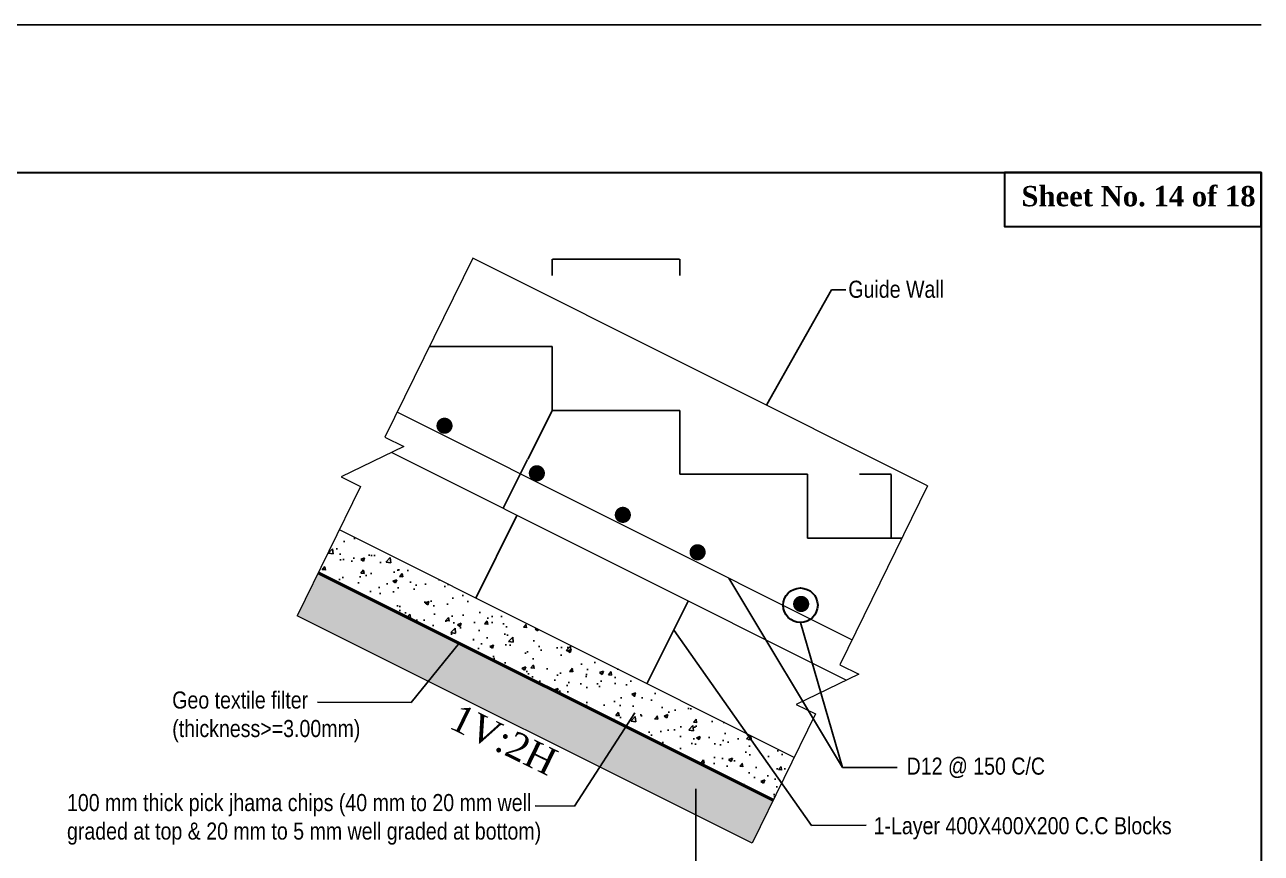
# Model space of a CAD drawing. Header units: inches. Extents: x 89000 to 1304432, y -10828 to 220529.
# Drawn here: x 805154 to 809804, y 82688 to 85803 of the extents above; entities that cross this region are included whole.
import ezdxf

# ---------------------------------------------------------------- set-up
doc = ezdxf.new("R2010")
doc.units = ezdxf.units.IN
doc.header["$LTSCALE"] = 7
doc.header["$MEASUREMENT"] = 0
doc.layers.add('Blocks', color=11, linetype='Continuous', lineweight=9)
doc.layers.add('Layer1', color=7, linetype='Continuous', lineweight=13)
doc.styles.get("Standard").update_dxf_attribs({"font": 'arial.ttf'})
doc.styles.add('TIMES', font='ARIALN.TTF')
doc.dimstyles.get("Standard").update_dxf_attribs({"dimtxt": 0.18, "dimasz": 0.18, "dimexe": 0.18, "dimexo": 0.0625, "dimgap": 0.09, "dimtad": 0, "dimtih": 1, "dimtoh": 1, "dimdec": 4, "dimzin": 0, "dimdsep": 46, "dimtxsty": 'Standard', "dimcen": 0.09, "dimadec": 0, "dimazin": 0, "dimtfac": 1, "dimtdec": 4, "dimtofl": 0, "dimtmove": 0, "dimatfit": 3, "dimfxl": 1, "dimtolj": 1, "dimtzin": 0, "dimarcsym": 0})
pattern_1 = [(50, (686484.99, 73932.93), (145.74774, -12.75127), [15.24, -167.64]), (355, (686485, 73932.93), (-28.19426, 152.84531), [12.192, -134.112]), (100.451, (686497.14, 73931.86), (117.554, 140.09335), [12.952, -142.472]), (46.1842, (686485, 73973.57), (216.86323, -33.63386), [22.86, -251.46]), (96.6356, (686503.07, 73970.76), (189.9234, 197.94044), [19.428, -213.708]), (351.184, (686485, 73973.57), (189.9237, 197.9401), [18.288, -201.168]), (21, (686505.31, 73963.41), (121.2919, -81.81241), [15.24, -167.64]), (326, (686505.31, 73963.4), (49.44162, 147.35037), [12.192, -134.112]), (71.4514, (686515.42, 73956.59), (170.7332, 65.53829), [12.952, -142.472]), (37.5, (686484.994, 73932.927), (2.470883, 67.64403), [0, -132.4864, 0, -136.144, 0, -134.62]), (7.5, (686484.994, 73932.93), (53.45573, 80.14446), [0, -77.6224, 0, -129.4384, 0, -51.308]), (327.5, (686439.68, 73932.927), (108.472476, -4.582995), [0, -50.8, 0, -158.496, 0, -210.312]), (317.5, (686419.36, 73932.93), (118.503345, 20.34119), [0, -66.04, 0, -105.2576, 0, -149.352])]
pattern_2 = [(37.5, (686484.994, 73932.927), (-1.280025, 39.153059), [0, -30.8864, 0, -34.544, 0, -33.02]), (7.5, (686484.994, 73932.927), (35.961863, 57.346008), [0, -16.6624, 0, -27.8384, 0, -10.668]), (327.5, (686460, 73932.927), (63.27939, 0.114975), [0, -10.16, 0, -36.576, 0, -47.752]), (317.5, (686460, 73932.927), (61.084516, 17.834346), [0, -5.08, 0, -23.9776, 0, -27.432])]

# ---------------------------------------------------------------- blocks, each defined once
blk = doc.blocks.new('*D311')
at = {"color": 0, "lineweight": -2, "ltscale": 0.5, "transparency": 16777216}
for p, q in [((798694.3, 85802.3), (798694.3, 85802.6)), ((798694.5, 85802.4), (804248.6, 85802.4)), ((809804.1, 85802.4), (804250, 85802.4)), ((809804.2, 85802.3), (809804.2, 85802.6))]:
    blk.add_line(p, q, dxfattribs=at)
at = {"color": 0, "linetype": 'Continuous', "ltscale": 0.5, "transparency": 16777216}
for points in [[(798694.5, 85802.4), (798694.5, 85802.4), (798694.3, 85802.4)], [(809804.1, 85802.4), (809804.1, 85802.4), (809804.2, 85802.4)]]:
    blk.add_solid(points, dxfattribs=at)
at = {"layer": 'Defpoints', "color": 0, "linetype": 'Continuous', "ltscale": 0.5, "transparency": 16777216}
for p in [(809804.2, 85802.4), (798694.3, 85246.8), (809804.2, 85246.8)]:
    blk.add_point(p, dxfattribs=at)
at = {"color": 0, "linetype": 'Continuous', "lineweight": -3, "ltscale": 0.5, "transparency": 16777216, "insert": (804249.3, 85802.4), "char_height": 0.18, "attachment_point": 5}
blk.add_mtext('\\A1;11109.9080', dxfattribs=at)
blk = doc.blocks.new('*D312')
at = {"layer": 'Defpoints', "color": 0, "transparency": 16777216}
for p in [(808293.3, 84112.5), (808287.6, 83872.5), (808412.1, 83872.5)]:
    blk.add_point(p, dxfattribs=at)
at = {"layer": 'Layer1', "color": 0, "lineweight": -2, "transparency": 16777216}
for p, q in [((808293.3, 84112.5), (808412.3, 84112.5)), ((808287.7, 83872.5), (808412.3, 83872.5))]:
    blk.add_line(p, q, dxfattribs=at)
at = {"layer": 'Layer1', "color": 7, "lineweight": -2, "transparency": 16777216}
for p, q in [((808412.1, 84111.7), (808412.1, 83993.1)), ((808412.1, 83873.3), (808412.1, 83991.9))]:
    blk.add_line(p, q, dxfattribs=at)
at = {"layer": 'Layer1', "color": 7, "transparency": 16777216}
for points in [[(808412, 84111.7), (808412.2, 84111.7), (808412.1, 84112.5)], [(808412, 83873.3), (808412.2, 83873.3), (808412.1, 83872.5)]]:
    blk.add_solid(points, dxfattribs=at)
at = {"layer": 'Layer1', "color": 0, "lineweight": 30, "transparency": 16777216, "insert": (808412.1, 83992.5), "char_height": 0.8, "attachment_point": 5}
blk.add_mtext('\\A1;150', dxfattribs=at)
blk = doc.blocks.new('*D313')
at = {"layer": 'Defpoints', "color": 0, "transparency": 16777216}
for p in [(807137.6, 84352.5), (807137.6, 84352.5), (806953.4, 83984.1)]:
    blk.add_point(p, dxfattribs=at)
at = {"layer": 'Layer1', "color": 7, "lineweight": -2, "transparency": 16777216}
for p, q in [((807137.3, 84351.8), (807045.8, 84168.9)), ((806953.8, 83984.8), (807045.2, 84167.7))]:
    blk.add_line(p, q, dxfattribs=at)
at = {"layer": 'Layer1', "color": 0, "lineweight": -2, "transparency": 16777216}
for p, q in [((807137.7, 84352.5), (807137.8, 84352.4)), ((806953.5, 83984.1), (806953.6, 83984))]:
    blk.add_line(p, q, dxfattribs=at)
at = {"layer": 'Layer1', "color": 7, "transparency": 16777216}
for points in [[(807137.1, 84351.9), (807137.4, 84351.8), (807137.6, 84352.5)], [(806953.6, 83984.9), (806953.9, 83984.8), (806953.4, 83984.1)]]:
    blk.add_solid(points, dxfattribs=at)
at = {"layer": 'Layer1', "color": 0, "lineweight": 30, "transparency": 16777216, "insert": (807045.5, 84168.3), "char_height": 0.8, "attachment_point": 5}
blk.add_mtext('\\A1;200', dxfattribs=at)
blk = doc.blocks.new('*D314')
at = {"layer": 'Defpoints', "color": 0, "transparency": 16777216}
for p in [(807617.6, 84921.1), (807137.6, 84860.3), (807617.6, 84860.3)]:
    blk.add_point(p, dxfattribs=at)
at = {"layer": 'Layer1', "color": 0, "lineweight": -2, "transparency": 16777216}
for p, q in [((807137.6, 84860.4), (807137.6, 84921.3)), ((807617.6, 84860.4), (807617.6, 84921.3))]:
    blk.add_line(p, q, dxfattribs=at)
at = {"layer": 'Layer1', "color": 7, "lineweight": -2, "transparency": 16777216}
blk.add_line((807138.4, 84921.1), (807616.8, 84921.1), dxfattribs=at)
at = {"layer": 'Layer1', "color": 7, "transparency": 16777216}
for points in [[(807138.4, 84921.2), (807138.4, 84921), (807137.6, 84921.1)], [(807616.8, 84921.2), (807616.8, 84921), (807617.6, 84921.1)]]:
    blk.add_solid(points, dxfattribs=at)
at = {"layer": 'Layer1', "color": 0, "lineweight": 30, "transparency": 16777216, "insert": (807359.2, 84921.7), "char_height": 0.8, "attachment_point": 5}
blk.add_mtext('\\A1;300', dxfattribs=at)
blk = doc.blocks.new('*D350')
at = {"color": 0, "lineweight": -2, "ltscale": 0.5, "transparency": 16777216}
for p, q in [((798694.3, 85802.3), (798694.3, 85802.6)), ((798694.5, 85802.4), (804248.6, 85802.4)), ((809804.1, 85802.4), (804250, 85802.4)), ((809804.2, 85802.3), (809804.2, 85802.6))]:
    blk.add_line(p, q, dxfattribs=at)
at = {"color": 0, "linetype": 'Continuous', "ltscale": 0.5, "transparency": 16777216}
for points in [[(798694.5, 85802.4), (798694.5, 85802.4), (798694.3, 85802.4)], [(809804.1, 85802.4), (809804.1, 85802.4), (809804.2, 85802.4)]]:
    blk.add_solid(points, dxfattribs=at)
at = {"layer": 'Defpoints', "color": 0, "linetype": 'Continuous', "ltscale": 0.5, "transparency": 16777216}
for p in [(809804.2, 85802.4), (798694.3, 85246.8), (809804.2, 85246.8)]:
    blk.add_point(p, dxfattribs=at)
at = {"color": 0, "linetype": 'Continuous', "lineweight": -3, "ltscale": 0.5, "transparency": 16777216, "insert": (804249.3, 85802.4), "char_height": 0.18, "attachment_point": 5}
blk.add_mtext('\\A1;11109.9080', dxfattribs=at)
blk = doc.blocks.new('*D351')
at = {"layer": 'Defpoints', "color": 0, "transparency": 16777216}
for p in [(808293.3, 84112.5), (808287.6, 83872.5), (808412.1, 83872.5)]:
    blk.add_point(p, dxfattribs=at)
at = {"layer": 'Layer1', "color": 0, "lineweight": -2, "transparency": 16777216}
for p, q in [((808293.3, 84112.5), (808412.3, 84112.5)), ((808287.7, 83872.5), (808412.3, 83872.5))]:
    blk.add_line(p, q, dxfattribs=at)
at = {"layer": 'Layer1', "color": 7, "lineweight": -2, "transparency": 16777216}
for p, q in [((808412.1, 84111.7), (808412.1, 83993.1)), ((808412.1, 83873.3), (808412.1, 83991.9))]:
    blk.add_line(p, q, dxfattribs=at)
at = {"layer": 'Layer1', "color": 7, "transparency": 16777216}
for points in [[(808412, 84111.7), (808412.2, 84111.7), (808412.1, 84112.5)], [(808412, 83873.3), (808412.2, 83873.3), (808412.1, 83872.5)]]:
    blk.add_solid(points, dxfattribs=at)
at = {"layer": 'Layer1', "color": 0, "lineweight": 30, "transparency": 16777216, "insert": (808412.1, 83992.5), "char_height": 0.8, "attachment_point": 5}
blk.add_mtext('\\A1;150', dxfattribs=at)
blk = doc.blocks.new('*D352')
at = {"layer": 'Defpoints', "color": 0, "transparency": 16777216}
for p in [(807137.6, 84352.5), (807137.6, 84352.5), (806953.4, 83984.1)]:
    blk.add_point(p, dxfattribs=at)
at = {"layer": 'Layer1', "color": 7, "lineweight": -2, "transparency": 16777216}
for p, q in [((807137.3, 84351.8), (807045.8, 84168.9)), ((806953.8, 83984.8), (807045.2, 84167.7))]:
    blk.add_line(p, q, dxfattribs=at)
at = {"layer": 'Layer1', "color": 0, "lineweight": -2, "transparency": 16777216}
for p, q in [((807137.7, 84352.5), (807137.8, 84352.4)), ((806953.5, 83984.1), (806953.6, 83984))]:
    blk.add_line(p, q, dxfattribs=at)
at = {"layer": 'Layer1', "color": 7, "transparency": 16777216}
for points in [[(807137.1, 84351.9), (807137.4, 84351.8), (807137.6, 84352.5)], [(806953.6, 83984.9), (806953.9, 83984.8), (806953.4, 83984.1)]]:
    blk.add_solid(points, dxfattribs=at)
at = {"layer": 'Layer1', "color": 0, "lineweight": 30, "transparency": 16777216, "insert": (807045.5, 84168.3), "char_height": 0.8, "attachment_point": 5}
blk.add_mtext('\\A1;200', dxfattribs=at)
blk = doc.blocks.new('*D353')
at = {"layer": 'Defpoints', "color": 0, "transparency": 16777216}
for p in [(807617.6, 84921.1), (807137.6, 84860.3), (807617.6, 84860.3)]:
    blk.add_point(p, dxfattribs=at)
at = {"layer": 'Layer1', "color": 0, "lineweight": -2, "transparency": 16777216}
for p, q in [((807137.6, 84860.4), (807137.6, 84921.3)), ((807617.6, 84860.4), (807617.6, 84921.3))]:
    blk.add_line(p, q, dxfattribs=at)
at = {"layer": 'Layer1', "color": 7, "lineweight": -2, "transparency": 16777216}
blk.add_line((807138.4, 84921.1), (807616.8, 84921.1), dxfattribs=at)
at = {"layer": 'Layer1', "color": 7, "transparency": 16777216}
for points in [[(807138.4, 84921.2), (807138.4, 84921), (807137.6, 84921.1)], [(807616.8, 84921.2), (807616.8, 84921), (807617.6, 84921.1)]]:
    blk.add_solid(points, dxfattribs=at)
at = {"layer": 'Layer1', "color": 0, "lineweight": 30, "transparency": 16777216, "insert": (807359.2, 84921.7), "char_height": 0.8, "attachment_point": 5}
blk.add_mtext('\\A1;300', dxfattribs=at)

msp = doc.modelspace()

# ---------------------------------------------------------------- hatches: boundary and pattern name
at = {"linetype": 'Continuous', "lineweight": -3, "ltscale": 0.5}
h = msp.add_hatch(dxfattribs=at)
h.set_pattern_fill('AR-CONC', color=0, scale=0.8, style=0)
h.set_pattern_definition(pattern_1)
h.paths.add_polyline_path([(806337.41504, 83903.84641), (806258.08985, 83742.26288), (807968.62305, 82886.99628), (808047.94824, 83048.57981)])
h = msp.add_hatch(dxfattribs=at)
h.set_pattern_fill('AR-CONC', color=0, scale=0.8, style=0)
h.set_pattern_definition(pattern_1)
h.paths.add_polyline_path([(806337.41504, 83903.84641), (806258.08985, 83742.26288), (807968.62305, 82886.99628), (808047.94824, 83048.57981)])
h = msp.add_hatch(dxfattribs=at)
h.set_pattern_fill('AR-SAND', color=0, scale=0.8, style=0)
h.set_pattern_definition(pattern_2)
h.paths.add_polyline_path([(806258.08985, 83742.26288), (806178.76465, 83580.67936), (807889.29786, 82725.41276), (807968.62305, 82886.99628)])
h = msp.add_hatch(dxfattribs=at)
h.set_pattern_fill('AR-SAND', color=0, scale=0.8, style=0)
h.set_pattern_definition(pattern_2)
h.paths.add_polyline_path([(806258.08985, 83742.26288), (806178.76465, 83580.67936), (807889.29786, 82725.41276), (807968.62305, 82886.99628)])

# ---------------------------------------------------------------- linework, layer by layer
at = {"color": 0, "linetype": 'Continuous', "lineweight": -3, "ltscale": 0.5}
for p, q in [((806675.50562, 84592.52885), (807137.61846, 84592.52885)), ((806675.50562, 84592.52885), (807137.61846, 84592.52885)), ((807137.61846, 84592.52885), (807137.61846, 84352.52885)), ((807137.61846, 84592.52885), (807137.61846, 84352.52885)), ((807137.61846, 84352.52885), (807617.61846, 84352.52885)), ((807137.61846, 84352.52885), (807617.61846, 84352.52885)), ((807617.61846, 84352.52885), (807617.61846, 84112.52885)), ((807617.61846, 84352.52885), (807617.61846, 84112.52885)), ((807617.61846, 84112.52885), (808097.61846, 84112.52885)), ((807617.61846, 84112.52885), (808097.61846, 84112.52885)), ((808097.61846, 84112.52885), (808097.61846, 83872.52885)), ((808097.61846, 84112.52885), (808097.61846, 83872.52885)), ((806850.13735, 83647.48525), (807005.44174, 83958.09404)), ((806850.13735, 83647.48525), (807005.44174, 83958.09404)), ((808097.61846, 83872.52885), (808452.44441, 83872.52885)), ((808097.61846, 83872.52885), (808452.44441, 83872.52885)), ((807494.12493, 83325.49146), (807649.42932, 83636.10025)), ((807494.12493, 83325.49146), (807649.42932, 83636.10025))]:
    msp.add_line(p, q, dxfattribs=at)
at = {"color": 7, "lineweight": 30, "ltscale": 0.18}
msp.add_lwpolyline([(809804.24005, 85246.81594), (808838.75773, 85246.81594), (808838.75773, 85044.27942), (809804.24005, 85044.27942)], close=True, dxfattribs=at)
msp.add_lwpolyline([(809804.24005, 85246.81594), (808838.75773, 85246.81594), (808838.75773, 85044.27942), (809804.24005, 85044.27942)], close=True, dxfattribs=at)
at = {"layer": 'Blocks', "color": 0, "lineweight": 13, "ltscale": 0.05}
for points in [[(806838.79211, 84925.13954), (806508.3209, 84251.97757), (806580.19034, 84217.0919), (806344.49181, 84102.71303), (806417.45807, 84066.89216), (806178.76465, 83580.67936)], [(806838.79211, 84925.13954), (806508.3209, 84251.97757), (806580.19034, 84217.0919), (806344.49181, 84102.71303), (806417.45807, 84066.89216), (806178.76465, 83580.67936)], [(808549.32531, 84069.87294), (808218.8541, 83396.71097), (808290.72354, 83361.82529), (808055.02501, 83247.44643), (808127.99128, 83211.62556), (807889.29786, 82725.41276)], [(808549.32531, 84069.87294), (808218.8541, 83396.71097), (808290.72354, 83361.82529), (808055.02501, 83247.44643), (808127.99128, 83211.62556), (807889.29786, 82725.41276)]]:
    msp.add_lwpolyline(points, dxfattribs=at)
at = {"layer": 'Layer1', "color": 7, "lineweight": 20}
for p, q in [((808549.32531, 84069.87294), (806838.79211, 84925.13954)), ((808549.32531, 84069.87294), (806838.79211, 84925.13954)), ((808264.90446, 83490.51445), (806554.37126, 84345.78105)), ((808264.90446, 83490.51445), (806554.37126, 84345.78105)), ((808243.6584, 83338.98571), (806533.1252, 84194.25231)), ((808243.6584, 83338.98571), (806533.1252, 84194.25231)), ((808047.94824, 83048.57981), (806337.41504, 83903.84641)), ((808047.94824, 83048.57981), (806337.41504, 83903.84641)), ((807889.29786, 82725.41276), (806178.76465, 83580.67936)), ((807889.29786, 82725.41276), (806178.76465, 83580.67936))]:
    msp.add_line(p, q, dxfattribs=at)
at = {"layer": 'Layer1', "color": 7, "lineweight": 50}
msp.add_line((807968.62305, 82886.99628), (806258.08985, 83742.26288), dxfattribs=at)
msp.add_line((807968.62305, 82886.99628), (806258.08985, 83742.26288), dxfattribs=at)
at = {"layer": 'Layer1', "color": 7, "lineweight": 30}
msp.add_lwpolyline([(807440.0259, 77510.64137), (798694.33203, 77510.64137), (798694.33203, 85246.81594), (809804.24005, 85246.81594), (809804.24005, 79158.32243), (809804.24005, 77762.86438), (809804.24005, 77510.64137)], close=True, dxfattribs=at)
msp.add_lwpolyline([(807440.0259, 77510.64137), (798694.33203, 77510.64137), (798694.33203, 85246.81594), (809804.24005, 85246.81594), (809804.24005, 79158.32243), (809804.24005, 77762.86438), (809804.24005, 77510.64137)], close=True, dxfattribs=at)
at = {"layer": 'Layer1', "color": 7, "lineweight": 30, "const_width": 30.3625}
for points in [[(806717.74249, 84296.46228, -1), (806747.97827, 84293.69115, -1)], [(806717.74249, 84296.46228, -1), (806747.97827, 84293.69115, -1)], [(807065.01559, 84117.8856, -1), (807095.25137, 84115.11447, -1)], [(807065.01559, 84117.8856, -1), (807095.25137, 84115.11447, -1)], [(807388.3058, 83961.4829, -1), (807418.54158, 83958.71178, -1)], [(807388.3058, 83961.4829, -1), (807418.54158, 83958.71178, -1)], [(807669.43818, 83820.91357, -1), (807699.67396, 83818.14244, -1)], [(807669.43818, 83820.91357, -1), (807699.67396, 83818.14244, -1)], [(808058.8691, 83626.50352, -1), (808089.10488, 83623.7324, -1)], [(808058.8691, 83626.50352, -1), (808089.10488, 83623.7324, -1)]]:
    msp.add_lwpolyline(points, format="xyb", close=True, dxfattribs=at)
at = {"layer": 'Layer1', "color": 7, "lineweight": 30}
msp.add_circle((808071.19925, 83620.27622), 64.91066, dxfattribs=at)
msp.add_circle((808071.19925, 83620.27622), 64.91066, dxfattribs=at)

# ---------------------------------------------------------------- texts
at = {"color": 7, "lineweight": 30, "ltscale": 0.18, "insert": (808902.45828, 85196.39894), "char_height": 76.3205549, "width": 2741.409531, "attachment_point": 1}
msp.add_mtext('{\\fTimes New Roman|b1|i0|c0|p18;Sheet No. 14 of 18}', dxfattribs=at)
at = {"layer": 'Layer1', "color": 7, "lineweight": 30, "char_height": 64.22922, "attachment_point": 1, "style": 'TIMES'}
for s, insert, width in [('Guide Wall', (808251.50653, 84840.37719), 562.8350962), ('Guide Wall', (808251.50653, 84840.37719), 562.8350962), ('Geo textile filter (thickness>=3.00mm)', (805708.86365, 83296.17827), 784.4049428), ('Geo textile filter (thickness>=3.00mm)', (805708.86365, 83296.17827), 784.4049428), ('D12 @ 150 C/C', (808470.66991, 83047.69864), 1174.2854275), ('D12 @ 150 C/C', (808470.66991, 83047.69864), 1174.2854275), ('100 mm thick pick jhama chips (40 mm to 20 mm well graded at top & 20 mm to 5 mm well graded at bottom) ', (805313.16991, 82910.67994), 1945.2570562), ('100 mm thick pick jhama chips (40 mm to 20 mm well graded at top & 20 mm to 5 mm well graded at bottom) ', (805313.16991, 82910.67994), 1945.2570562), ('1-Layer 400X400X200 C.C Blocks', (808346.52527, 82823.63547), 1174.2854275), ('1-Layer 400X400X200 C.C Blocks', (808346.52527, 82823.63547), 1174.2854275)]:
    msp.add_mtext(s, dxfattribs=dict(at, insert=insert, width=width))
at = {"layer": 'Layer1', "color": 7, "lineweight": 30, "insert": (806789.60269, 83253.24568), "char_height": 102.18285, "width": 1007.8612818, "attachment_point": 1, "rotation": 334.01259383, "style": 'TIMES'}
msp.add_mtext('{\\fTimes New Roman|b0|i0|c0|p18;\\C0;1V:2H}', dxfattribs=at)

# ---------------------------------------------------------------- dimensions: what is measured, and where the dimension line sits
at = {"color": 0, "linetype": 'Continuous', "lineweight": -3, "ltscale": 0.5}
for picture in ['*D311', '*D350']:
    dim = msp.add_linear_dim(base=(809804.24005, 85802.40622), p1=(798694.33203, 85246.81594), p2=(809804.24005, 85246.81594), dimstyle='Standard', override={"dimfxl": 0.15, "dimfxlon": 1}, dxfattribs=at)
    dim.commit()
    dim.dimension.update_dxf_attribs({"geometry": picture, "text_midpoint": (804249.28604, 85802.40622)})
at = {"layer": 'Layer1', "color": 7, "lineweight": 30}
for picture in ['*D314', '*D353']:
    dim = msp.add_linear_dim(base=(807617.61846, 84921.10134), p1=(807137.61846, 84860.29385), p2=(807617.61846, 84860.29385), text='300', dimstyle='Standard', override={"dimtxt": 0.8, "dimasz": 0.8, "dimgap": 0.2, "dimtad": 1, "dimdec": 2, "dimrnd": 0.002, "dimpost": 'm', "dimcen": 0.05, "dimclrd": 7, "dimadec": 1, "dimtdec": 2, "dimfrac": 2}, dxfattribs=at)
    dim.commit()
    dim.dimension.update_dxf_attribs({"geometry": picture, "text_midpoint": (807359.2232, 84921.10134), "dimtype": 160})
for picture in ['*D313', '*D352']:
    dim = msp.add_aligned_dim(p1=(806953.40919, 83984.11031), p2=(807137.61846, 84352.52885), distance=0, text='200', dimstyle='Standard', override={"dimtxt": 0.8, "dimasz": 0.8, "dimgap": 0.2, "dimtad": 1, "dimdec": 2, "dimrnd": 0.002, "dimpost": 'm', "dimcen": 0.05, "dimclrd": 7, "dimadec": 1, "dimtdec": 2, "dimfrac": 2}, dxfattribs=at)
    dim.commit()
    dim.dimension.update_dxf_attribs({"geometry": picture, "text_midpoint": (807045.51382, 84168.31958)})
for picture in ['*D312', '*D351']:
    dim = msp.add_linear_dim(base=(808412.10393, 83872.52885), p1=(808293.27607, 84112.52885), p2=(808287.58844, 83872.52885), angle=90, text='150', dimstyle='Standard', override={"dimtxt": 0.8, "dimasz": 0.8, "dimgap": 0.2, "dimtad": 1, "dimdec": 2, "dimrnd": 0.002, "dimpost": 'm', "dimcen": 0.05, "dimclrd": 7, "dimadec": 1, "dimtdec": 2, "dimfrac": 2}, dxfattribs=at)
    dim.commit()
    dim.dimension.update_dxf_attribs({"geometry": picture, "text_midpoint": (808412.10393, 83992.52885)})

# ---------------------------------------------------------------- leaders
at = {"layer": 'Layer1', "color": 7, "lineweight": 20}
for points in [[(807944.34081, 84375.21692), (808188.3737, 84806.21892), (808241.87215, 84806.21892)], [(807944.34081, 84375.21692), (808188.3737, 84806.21892), (808241.87215, 84806.21892)], [(807801.99301, 83721.97017), (808229.51356, 83010.47712), (808435.30324, 83010.93692)], [(807801.99301, 83721.97017), (808229.51356, 83010.47712), (808435.30324, 83010.93692)], [(807596.72089, 83525.96124), (808112.65874, 82792.5609), (808318.44842, 82793.0207)], [(807596.72089, 83525.96124), (808112.65874, 82792.5609), (808318.44842, 82793.0207)], [(808071.19925, 83555.36556), (808229.51356, 83010.47712), (808435.30324, 83010.93692)], [(808071.19925, 83555.36556), (808229.51356, 83010.47712), (808435.30324, 83010.93692)], [(806789.8302, 83479.12714), (806607.43727, 83255.08404), (806255.08419, 83255.54384)], [(806789.8302, 83479.12714), (806607.43727, 83255.08404), (806255.08419, 83255.54384)], [(807448.37725, 83215.8834), (807221.07203, 82864.67151), (807073.73579, 82866.08435)], [(807448.37725, 83215.8834), (807221.07203, 82864.67151), (807073.73579, 82866.08435)], [(807678.05511, 82930.06228), (807677.42981, 82603.74688), (807735.29232, 82603.74688)], [(807678.05511, 82930.06228), (807677.42981, 82603.74688), (807735.29232, 82603.74688)]]:
    msp.add_leader(points, dimstyle='Standard', override={"dimtxt": 0.75, "dimasz": 0.75, "dimdec": 2, "dimrnd": 0.002, "dimpost": 'm', "dimcen": 0.05, "dimclrd": 7, "dimadec": 1, "dimtdec": 2, "dimfrac": 2}, dxfattribs=at)

doc.saveas('drawing.dxf')
